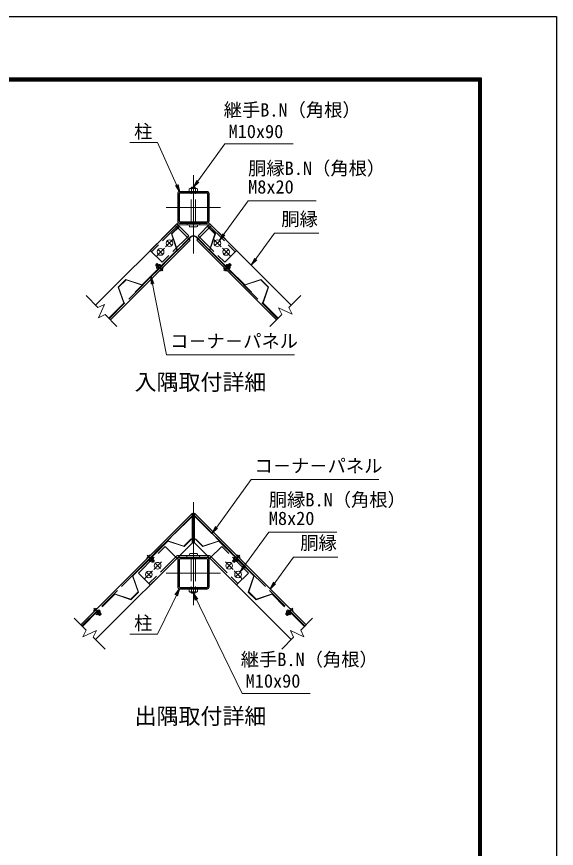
# Model space of a CAD drawing. Units: millimetres, scale not verified. Extents: x -6300 to 6300, y -4455 to 4455.
# Drawn here: x 3394 to 6300, y -26 to 4455 of the extents above; entities that cross this region are included whole.
import ezdxf
from ezdxf.enums import TextEntityAlignment as Align

# ---------------------------------------------------------------- set-up
doc = ezdxf.new("R2010")
doc.units = ezdxf.units.MM
doc.header["$LTSCALE"] = 20
doc.linetypes.add('DASHED', pattern=[7.5, 6, -1.5])
doc.linetypes.add('USER1', pattern=[50.8, 31.75, -6.35, 6.35, -6.35])
for name, color, linetype, lineweight in [('0-1_D-STR1', 1, 'Continuous', 25), ('0-2_D-BMK', 2, 'USER1', 13), ('0-3_D-STR3', 3, 'Continuous', 13), ('0-4_D-STR2', 7, 'Continuous', 13), ('0-5_0', 7, 'Continuous', 25), ('0-8_D-STR-TXT', 7, 'Continuous', 13), ('0-9_D-TTL-TXT', 7, 'Continuous', 25), ('0-A_D-TTL', 7, 'Continuous', 25)]:
    doc.layers.add(name, color=color, linetype=linetype, lineweight=lineweight)
doc.styles.add('ＭＳ ゴシック', font='')
doc.styles.get('ＭＳ ゴシック').set_extended_font_data('MS Gothic')

# ---------------------------------------------------------------- blocks, each defined once
blk = doc.blocks.new('_Open')
at = {"layer": '0-5_0'}
blk.add_line((-20, 3.333), (0, 0), dxfattribs=at)
blk.add_lwpolyline([(-20, -3.333), (0, 0), (-20, 0)], dxfattribs=at)

msp = doc.modelspace()

# ---------------------------------------------------------------- linework, layer by layer
at = {"layer": '0-1_D-STR1'}
for p, q in [((4261.65, 3501.55), (4261.65, 3353.5)), ((4268.85, 3499.66), (4268.85, 3355.39)), ((4420.05, 3511.9), (4272, 3511.9)), ((4418.16, 3504.7), (4273.9, 3504.7)), ((4423.2, 3355.39), (4423.2, 3499.66)), ((4430.4, 3353.5), (4430.4, 3501.55)), ((3819.27, 2900.77), (4248.93, 3330.42)), ((4328.48, 3250.87), (4248.93, 3330.42)), ((4272, 3343.15), (4420.05, 3343.15)), ((4273.9, 3350.35), (4418.16, 3350.35)), ((4363.58, 3250.87), (4443.13, 3330.42)), ((4872.61, 2900.94), (4443.13, 3330.42)), ((3898.91, 2821.31), (4328.48, 3250.87)), ((4793.15, 2821.31), (4363.58, 3250.87)), ((3739.81, 1178.73), (4340.4, 1779.32)), ((4340.4, 1620.22), (4340.4, 1779.32)), ((4952.25, 1178.73), (4351.65, 1779.32)), ((4351.65, 1620.22), (4351.65, 1779.32)), ((3819.27, 1099.09), (4340.4, 1620.22)), ((4872.78, 1099.09), (4351.65, 1620.22)), ((4261.65, 1531.12), (4261.65, 1383.07)), ((4268.85, 1529.23), (4268.85, 1384.97)), ((4420.05, 1541.47), (4272, 1541.47)), ((4418.16, 1534.27), (4273.9, 1534.27)), ((4423.2, 1384.97), (4423.2, 1529.23)), ((4430.4, 1383.07), (4430.4, 1531.12)), ((4272, 1372.72), (4420.05, 1372.72)), ((4273.9, 1379.92), (4418.16, 1379.92))]:
    msp.add_line(p, q, dxfattribs=at)
at = {"layer": '0-1_D-STR1', "linetype": 'DASHED'}
for p, q in [((3892.54, 2827.67), (4322.11, 3257.24)), ((4799.51, 2827.67), (4369.95, 3257.24)), ((3746.17, 1172.37), (4340.4, 1766.6)), ((4945.88, 1172.37), (4351.65, 1766.6))]:
    msp.add_line(p, q, dxfattribs=at)
at = {"layer": '0-1_D-STR1'}
for centre, radius, start, end in [((4272, 3501.55), 10.35, 90, 180), ((4273.9, 3499.66), 5.04, 90, 180), ((4418.16, 3499.66), 5.04, 0, 90), ((4420.05, 3501.55), 10.35, 0, 90), ((4272, 3353.5), 10.35, 180, 270), ((4273.9, 3355.39), 5.04, 180, 270), ((4418.16, 3355.39), 5.04, 270, 0), ((4420.05, 3353.5), 10.35, 270, 0), ((4272, 1531.12), 10.35, 90, 180), ((4273.9, 1529.23), 5.04, 90, 180), ((4418.16, 1529.23), 5.04, 0, 90), ((4420.05, 1531.12), 10.35, 0, 90), ((4272, 1383.07), 10.35, 180, 270), ((4273.9, 1384.97), 5.04, 180, 270), ((4418.16, 1384.97), 5.04, 270, 0), ((4420.05, 1383.07), 10.35, 270, 0)]:
    msp.add_arc(centre, radius, start, end, dxfattribs=at)
at = {"layer": '0-2_D-BMK'}
for p, q in [((4346.03, 3601.14), (4346.03, 3179.07)), ((4199.31, 3427.53), (4492.75, 3427.53)), ((4196.42, 3214.28), (4237.79, 3255.65)), ((4202.39, 3249.68), (4231.82, 3220.25)), ((4495.63, 3214.28), (4454.27, 3255.65)), ((4489.67, 3249.68), (4460.24, 3220.25)), ((4148.69, 3166.55), (4190.06, 3207.92)), ((4154.66, 3201.95), (4184.09, 3172.52)), ((4543.36, 3166.55), (4502, 3207.92)), ((4537.4, 3201.95), (4507.96, 3172.52)), ((4510.38, 3085.84), (4547.65, 3123.11)), ((4346.03, 1283.48), (4346.03, 1838.42)), ((4096.62, 1553.78), (4133.89, 1516.5)), ((4595.44, 1553.78), (4558.17, 1516.5)), ((4132.78, 1476.24), (4174.15, 1517.61)), ((4168.18, 1482.21), (4138.75, 1511.64)), ((4559.27, 1476.24), (4517.91, 1517.61)), ((4523.87, 1482.21), (4553.31, 1511.64)), ((4085.05, 1428.51), (4126.42, 1469.88)), ((4120.45, 1434.48), (4091.02, 1463.91)), ((4492.75, 1457.1), (4199.31, 1457.1)), ((4607, 1428.51), (4565.64, 1469.88)), ((4571.6, 1434.48), (4601.04, 1463.91)), ((3810.24, 1267.4), (3847.51, 1230.13)), ((4881.82, 1267.4), (4844.55, 1230.13))]:
    msp.add_line(p, q, dxfattribs=at)
at = {"layer": '0-3_D-STR3'}
for p, q in [((4368.11, 3511.9), (4323.95, 3511.9)), ((4364.59, 3529.9), (4327.47, 3529.9)), ((4334.78, 3532.15), (4337.03, 3535.53)), ((4334.78, 3529.9), (4334.78, 3532.15)), ((4334.78, 3532.15), (4357.28, 3532.15)), ((4334.99, 3511.9), (4334.99, 3527.87)), ((4337.03, 3535.53), (4355.03, 3535.53)), ((4337.03, 3529.9), (4337.03, 3535.53)), ((4355.03, 3529.9), (4355.03, 3535.53)), ((4355.03, 3535.53), (4357.28, 3532.15)), ((4357.07, 3511.9), (4357.07, 3527.87)), ((4357.28, 3531.03), (4357.28, 3532.15)), ((4320.52, 3274.74), (4256.88, 3338.38)), ((4267.94, 3343.15), (4424.11, 3343.15)), ((4267.94, 3333.03), (4424.11, 3333.03)), ((4312.77, 3333.03), (4312.77, 3343.15)), ((4326.9, 3321.78), (4365.15, 3321.78)), ((4371.54, 3274.74), (4435.18, 3338.38)), ((4380.9, 3333.03), (4380.9, 3343.15)), ((4163.01, 3085.41), (4182.1, 3104.5)), ((4165.68, 3120.2), (4163.49, 3119.62)), ((4182.74, 3103.87), (4182.1, 3104.5)), ((4509.32, 3103.87), (4509.95, 3104.5)), ((4529.05, 3085.41), (4509.95, 3104.5)), ((4526.38, 3120.2), (4528.57, 3119.62)), ((4163.65, 3084.77), (4163.01, 3085.41)), ((4528.41, 3084.77), (4529.05, 3085.41)), ((4095.55, 1535.75), (4096.19, 1535.11)), ((4096.19, 1535.11), (4115.28, 1554.2)), ((4114.65, 1554.84), (4115.28, 1554.2)), ((4428.31, 1551.6), (4263.75, 1551.6)), ((4428.31, 1541.47), (4263.75, 1541.47)), ((4365.15, 1562.85), (4326.9, 1562.85)), ((4577.41, 1554.84), (4576.78, 1554.2)), ((4595.87, 1535.11), (4576.78, 1554.2)), ((4596.5, 1535.75), (4595.87, 1535.11)), ((3809.81, 1248.73), (3828.9, 1267.82)), ((3828.27, 1268.46), (3828.9, 1267.82)), ((4863.79, 1268.46), (4863.15, 1267.82)), ((4882.25, 1248.73), (4863.15, 1267.82)), ((3809.18, 1249.37), (3809.81, 1248.73)), ((4882.88, 1249.37), (4882.25, 1248.73))]:
    msp.add_line(p, q, dxfattribs=at)
at = {"layer": '0-3_D-STR3', "linetype": 'DASHED'}
for p, q in [((4334.78, 3350.35), (4334.78, 3504.7)), ((4357.28, 3350.35), (4357.28, 3504.7)), ((4257.21, 3338.7), (4113.69, 3195.19)), ((4264.37, 3331.54), (4120.85, 3188.03)), ((4427.69, 3331.54), (4571.21, 3188.03)), ((4320.52, 3274.74), (4177.33, 3131.55)), ((4371.54, 3274.74), (4514.73, 3131.55)), ((4113.69, 3195.19), (4177.33, 3131.55)), ((4143.28, 3116.59), (4150.92, 3124.23)), ((4151.88, 3108), (4143.28, 3116.59)), ((4143.92, 3114.05), (4143.28, 3116.59)), ((4143.92, 3114.05), (4153.47, 3123.59)), ((4150.92, 3107.05), (4143.92, 3114.05)), ((4163.49, 3119.62), (4147.9, 3104.02)), ((4159.51, 3115.64), (4150.92, 3124.23)), ((4150.92, 3124.23), (4153.47, 3123.59)), ((4159.06, 3099.27), (4151.9, 3106.42)), ((4160.47, 3116.59), (4153.47, 3123.59)), ((4172.83, 3113.05), (4154.46, 3094.68)), ((4168.24, 3108.46), (4161.09, 3115.61)), ((4172.83, 3113.05), (4165.68, 3120.2)), ((4519.22, 3113.05), (4526.38, 3120.2)), ((4519.22, 3113.05), (4537.59, 3094.68)), ((4523.82, 3108.46), (4530.97, 3115.61)), ((4528.57, 3119.62), (4544.16, 3104.02)), ((4531.59, 3116.59), (4538.59, 3123.59)), ((4532.55, 3115.64), (4541.14, 3124.23)), ((4533, 3099.27), (4540.15, 3106.42)), ((4541.14, 3124.23), (4538.59, 3123.59)), ((4548.14, 3114.05), (4538.59, 3123.59)), ((4540.18, 3108), (4548.77, 3116.59)), ((4548.77, 3116.59), (4541.14, 3124.23)), ((4541.14, 3107.05), (4548.14, 3114.05)), ((4548.14, 3114.05), (4548.77, 3116.59)), ((4498.82, 1600.34), (4435.18, 1536.7)), ((4642.01, 1457.15), (4498.82, 1600.34)), ((4123.83, 1544.93), (4105.46, 1526.56)), ((4253.01, 1547.15), (4106.53, 1400.67)), ((4110.05, 1531.15), (4117.21, 1524)), ((4130.4, 1535.59), (4114.81, 1520)), ((4118.78, 1523.97), (4127.37, 1515.38)), ((4119.24, 1540.34), (4126.39, 1533.19)), ((4123.83, 1544.93), (4130.98, 1537.78)), ((4124.83, 1516.02), (4134.37, 1525.57)), ((4126.42, 1531.61), (4135.01, 1523.02)), ((4127.37, 1532.57), (4134.37, 1525.57)), ((4130.98, 1537.78), (4130.4, 1535.59)), ((4134.37, 1525.57), (4135.01, 1523.02)), ((4311.15, 1551.6), (4311.15, 1541.47)), ((4334.78, 1534.27), (4334.78, 1379.92)), ((4357.28, 1534.27), (4357.28, 1379.92)), ((4379.29, 1551.6), (4379.29, 1541.47)), ((4431.89, 1539.99), (4578.37, 1393.51)), ((4439.05, 1547.15), (4442.34, 1543.86)), ((4442.34, 1543.86), (4585.53, 1400.67)), ((4565.64, 1531.61), (4557.05, 1523.02)), ((4557.68, 1525.57), (4557.05, 1523.02)), ((4564.68, 1532.57), (4557.68, 1525.57)), ((4567.23, 1516.02), (4557.68, 1525.57)), ((4568.23, 1544.93), (4561.07, 1537.78)), ((4561.66, 1535.59), (4561.07, 1537.78)), ((4561.66, 1535.59), (4577.25, 1520)), ((4573.27, 1523.97), (4564.68, 1515.38)), ((4572.82, 1540.34), (4565.67, 1533.19)), ((4568.23, 1544.93), (4586.6, 1526.56)), ((4582, 1531.15), (4574.85, 1524)), ((4117.83, 1523.02), (4124.83, 1516.02)), ((4124.83, 1516.02), (4127.37, 1515.38)), ((4127.37, 1515.38), (4135.01, 1523.02)), ((4564.68, 1515.38), (4557.05, 1523.02)), ((4567.23, 1516.02), (4564.68, 1515.38)), ((4574.23, 1523.02), (4567.23, 1516.02)), ((4578.37, 1393.51), (4642.01, 1457.15)), ((4323.95, 1372.72), (4368.11, 1372.72)), ((4327.47, 1354.72), (4364.59, 1354.72)), ((4334.78, 1354.72), (4334.78, 1352.47)), ((4357.28, 1352.47), (4334.78, 1352.47)), ((4337.03, 1349.1), (4334.78, 1352.47)), ((4334.99, 1372.72), (4334.99, 1356.76)), ((4337.03, 1354.72), (4337.03, 1349.1)), ((4355.03, 1349.1), (4337.03, 1349.1)), ((4355.03, 1354.72), (4355.03, 1349.1)), ((4357.28, 1352.47), (4355.03, 1349.1)), ((4357.07, 1372.72), (4357.07, 1356.76)), ((4357.28, 1354.72), (4357.28, 1352.47)), ((3837.45, 1258.55), (3819.08, 1240.18)), ((3837.45, 1258.55), (3844.61, 1251.4)), ((4854.6, 1258.55), (4847.45, 1251.4)), ((4854.6, 1258.55), (4872.98, 1240.18)), ((3823.68, 1244.78), (3830.83, 1237.62)), ((3844.02, 1249.21), (3828.43, 1233.62)), ((3831.45, 1236.64), (3838.45, 1229.64)), ((3832.4, 1237.6), (3841, 1229)), ((3832.86, 1253.96), (3840.01, 1246.81)), ((3838.45, 1229.64), (3848, 1239.19)), ((3838.45, 1229.64), (3841, 1229)), ((3840.04, 1245.23), (3848.63, 1236.64)), ((3841, 1246.19), (3848, 1239.19)), ((3841, 1229), (3848.63, 1236.64)), ((3844.61, 1251.4), (3844.02, 1249.21)), ((3848, 1239.19), (3848.63, 1236.64)), ((4852.02, 1245.23), (4843.43, 1236.64)), ((4844.06, 1239.19), (4843.43, 1236.64)), ((4851.06, 1229), (4843.43, 1236.64)), ((4851.06, 1246.19), (4844.06, 1239.19)), ((4853.61, 1229.64), (4844.06, 1239.19)), ((4847.45, 1251.4), (4848.04, 1249.21)), ((4848.04, 1249.21), (4863.63, 1233.62)), ((4859.65, 1237.6), (4851.06, 1229)), ((4853.61, 1229.64), (4851.06, 1229)), ((4859.2, 1253.96), (4852.04, 1246.81)), ((4860.61, 1236.64), (4853.61, 1229.64)), ((4868.38, 1244.78), (4861.23, 1237.62))]:
    msp.add_line(p, q, dxfattribs=at)
at = {"layer": '0-3_D-STR3'}
for points in [[(4323.95, 3511.9), (4323.95, 3527.87), (4327.47, 3529.9)], [(4368.11, 3511.9), (4368.11, 3527.87), (4364.59, 3529.9)]]:
    msp.add_lwpolyline(points, dxfattribs=at)
at = {"layer": '0-3_D-STR3', "linetype": 'DASHED'}
for points in [[(4434.85, 3338.7), (4578.37, 3195.19), (4514.73, 3131.55)], [(4154.46, 3094.68), (4147.31, 3101.83), (4147.9, 3104.02)], [(4537.59, 3094.68), (4544.75, 3101.83), (4544.16, 3104.02)], [(4260.17, 1539.99), (4113.69, 1393.51), (4050.05, 1457.15), (4193.24, 1600.34), (4256.88, 1536.7)], [(4105.46, 1526.56), (4112.61, 1519.41), (4114.81, 1520)], [(4586.6, 1526.56), (4579.44, 1519.41), (4577.25, 1520)], [(4323.95, 1372.72), (4323.95, 1356.76), (4327.47, 1354.72)], [(4368.11, 1372.72), (4368.11, 1356.76), (4364.59, 1354.72)], [(3819.08, 1240.18), (3826.24, 1233.03), (3828.43, 1233.62)], [(4872.98, 1240.18), (4865.82, 1233.03), (4863.63, 1233.62)]]:
    msp.add_lwpolyline(points, dxfattribs=at)
at = {"layer": '0-3_D-STR3'}
for centre in [(4217.11, 3234.96), (4474.95, 3234.96), (4169.38, 3187.23), (4522.68, 3187.23), (4153.47, 1496.93), (4538.59, 1496.93), (4105.74, 1449.2), (4586.32, 1449.2)]:
    msp.add_circle(centre, 18, dxfattribs=at)
for centre, radius, start, end in [((4329.47, 3519.8), 9.78, 55.61587, 124.38413), ((4346.03, 3493.03), 36.54, 72.41211, 107.58789), ((4362.59, 3519.8), 9.78, 55.61587, 124.38413), ((4267.94, 3327.96), 15.19, 90, 135), ((4267.94, 3327.96), 5.06, 90, 135), ((4424.11, 3327.96), 15.19, 45, 90), ((4424.11, 3327.96), 5.06, 45, 90), ((4164.25, 3103.27), 18.5, 268.14261, 1.85739), ((4527.81, 3103.27), 18.5, 178.14261, 271.85739), ((4114.05, 1536.35), 18.5, 88.14261, 181.85739), ((4578.01, 1536.35), 18.5, 358.14261, 91.85739), ((3827.67, 1249.97), 18.5, 88.14261, 181.85739), ((4864.39, 1249.97), 18.5, 358.14261, 91.85739)]:
    msp.add_arc(centre, radius, start, end, dxfattribs=at)
at = {"layer": '0-3_D-STR3', "linetype": 'DASHED'}
for centre, radius, start, end in [((4152.96, 3100.77), 5.75, 100.61587, 169.38413), ((4170.99, 3096.53), 21.5, 117.41211, 152.58789), ((4166.74, 3114.55), 5.75, 100.61587, 169.38413), ((4525.32, 3114.55), 5.75, 10.61587, 79.38413), ((4521.07, 3096.53), 21.5, 27.41211, 62.58789), ((4539.09, 3100.77), 5.75, 10.61587, 79.38413), ((4111.55, 1525.06), 5.75, 280.61587, 349.38413), ((4107.31, 1543.08), 21.5, 297.41211, 332.58789), ((4125.33, 1538.84), 5.75, 280.61587, 349.38413), ((4263.75, 1536.41), 15.19, 90, 135), ((4263.75, 1536.41), 5.06, 90, 135), ((4428.31, 1536.41), 15.19, 45, 90), ((4428.31, 1536.41), 5.06, 45, 90), ((4566.73, 1538.84), 5.75, 190.61587, 259.38413), ((4584.75, 1543.08), 21.5, 207.41211, 242.58789), ((4580.5, 1525.06), 5.75, 190.61587, 259.38413), ((4329.47, 1364.83), 9.78, 235.61587, 304.38413), ((4346.03, 1391.59), 36.54, 252.41211, 287.58789), ((4362.59, 1364.83), 9.78, 235.61587, 304.38413), ((3825.18, 1238.68), 5.75, 280.61587, 349.38413), ((3820.93, 1256.71), 21.5, 297.41211, 332.58789), ((3838.95, 1252.46), 5.75, 280.61587, 349.38413), ((4853.1, 1252.46), 5.75, 190.61587, 259.38413), ((4871.13, 1256.71), 21.5, 207.41211, 242.58789), ((4866.88, 1238.68), 5.75, 190.61587, 259.38413)]:
    msp.add_arc(centre, radius, start, end, dxfattribs=at)
at = {"layer": '0-3_D-STR3'}
for centre, major_axis, start_param, end_param in [((4326.9, 3333.03), (0, -11.25), 4.712389, 6.2831853), ((4365.15, 3333.03), (0, -11.25), 6.2831853, 7.8539816), ((4326.9, 1551.6), (0, 11.25), 6.2831853, 7.8539816), ((4365.15, 1551.6), (0, 11.25), 4.712389, 6.2831853)]:
    msp.add_ellipse(centre, major_axis=major_axis, ratio=0.3, start_param=start_param, end_param=end_param, dxfattribs=at)
at = {"layer": '0-4_D-STR2', "linetype": 'DASHED'}
for p, q in [((4267.7, 3324.38), (4227.93, 3284.6)), ((4268.97, 3323.1), (4229.99, 3284.12)), ((4267.7, 3324.38), (4268.97, 3323.1)), ((4424.36, 3324.38), (4423.09, 3323.1)), ((4423.09, 3323.1), (4462.07, 3284.12)), ((4424.36, 3324.38), (4464.13, 3284.6)), ((4227.93, 3284.6), (4257.52, 3197.73)), ((4229.99, 3284.12), (4259.58, 3197.25)), ((4462.07, 3284.12), (4432.48, 3197.25)), ((4464.13, 3284.6), (4434.54, 3197.73)), ((4331.39, 3266.52), (4029.1, 2964.23)), ((4360.67, 3266.52), (4662.95, 2964.23)), ((4361.94, 3267.79), (4664.23, 2965.5)), ((4257.52, 3197.73), (4069.78, 3010)), ((4432.48, 3197.25), (4621.8, 3007.93)), ((4434.54, 3197.73), (4622.28, 3010)), ((3982.91, 3039.59), (3941.55, 2998.22)), ((3983.39, 3037.52), (3943.61, 2997.74)), ((3982.91, 3039.59), (4069.78, 3010)), ((3983.39, 3037.52), (4070.26, 3007.93)), ((4708.67, 3037.52), (4621.8, 3007.93)), ((4709.15, 3039.59), (4622.28, 3010)), ((4708.67, 3037.52), (4748.45, 2997.74)), ((4709.15, 3039.59), (4750.51, 2998.22)), ((3941.55, 2998.22), (3971.14, 2911.36)), ((3943.61, 2997.74), (3973.2, 2910.87)), ((4748.45, 2997.74), (4718.85, 2910.87)), ((4750.51, 2998.22), (4720.92, 2911.36)), ((3890, 2830.21), (3971.14, 2911.36)), ((3891.27, 2828.94), (3973.2, 2910.87)), ((4800.79, 2828.94), (4718.85, 2910.87)), ((4802.06, 2830.21), (4720.92, 2911.36)), ((4330.12, 1756.31), (4027.83, 1454.02)), ((4331.39, 1755.04), (4029.1, 1452.75)), ((4360.67, 1755.04), (4662.95, 1452.75)), ((4361.94, 1756.31), (4664.23, 1454.02)), ((4208.03, 1631.68), (4018.71, 1442.36)), ((4208.51, 1629.62), (4020.78, 1441.88)), ((4294.9, 1602.09), (4208.03, 1631.68)), ((4295.38, 1600.02), (4208.51, 1629.62)), ((4333.88, 1641.07), (4294.9, 1602.09)), ((4335.16, 1639.8), (4295.38, 1600.02)), ((4335.16, 1639.8), (4333.88, 1641.07)), ((4356.9, 1639.8), (4358.17, 1641.07)), ((4356.9, 1639.8), (4396.68, 1600.02)), ((4358.17, 1641.07), (4397.16, 1602.09)), ((4396.68, 1600.02), (4483.54, 1629.62)), ((4397.16, 1602.09), (4484.02, 1631.68)), ((4483.54, 1629.62), (4671.28, 1441.88)), ((4484.02, 1631.68), (4673.35, 1442.36)), ((4048.31, 1355.49), (4018.71, 1442.36)), ((4050.37, 1355.01), (4020.78, 1441.88)), ((4641.69, 1355.01), (4671.28, 1441.88)), ((4643.75, 1355.49), (4673.35, 1442.36)), ((3747.45, 1171.09), (3921.66, 1345.3)), ((4008.52, 1315.71), (3921.66, 1345.3)), ((4048.31, 1355.49), (4008.52, 1315.71)), ((4050.37, 1355.01), (4009, 1313.65)), ((4641.69, 1355.01), (4683.05, 1313.65)), ((4643.75, 1355.49), (4683.53, 1315.71)), ((4683.53, 1315.71), (4770.4, 1345.3)), ((4944.61, 1171.09), (4770.4, 1345.3)), ((3748.72, 1169.82), (3922.14, 1343.24)), ((4009, 1313.65), (3922.14, 1343.24)), ((4683.05, 1313.65), (4769.92, 1343.24)), ((4943.34, 1169.82), (4769.92, 1343.24))]:
    msp.add_line(p, q, dxfattribs=at)
msp.add_lwpolyline([(4330.12, 3267.79), (4027.83, 2965.5), (4029.1, 2964.23)], dxfattribs=at)
for radius in [22.5, 20.7]:
    msp.add_arc((4346.03, 3251.88), radius, 45, 135, dxfattribs=at)
at = {"layer": '0-8_D-STR-TXT'}
for p, q in [((4259.58, 3197.25), (4070.26, 3007.93)), ((4181.68, 3085.84), (4144.41, 3123.11)), ((4664.23, 2965.5), (4662.95, 2964.23)), ((3767.86, 2952.19), (3831.85, 2888.19)), ((4860.04, 2888.37), (4924.03, 2952.36)), ((3831.85, 2888.19), (3867.91, 2905.01)), ((3834.28, 2832.89), (3867.91, 2905.01)), ((4876.91, 2852.19), (4804.79, 2885.82)), ((4821.6, 2849.76), (4804.79, 2885.82)), ((4860.09, 2888.25), (4876.91, 2852.19)), ((3870.34, 2849.71), (3834.28, 2832.89)), ((3870.45, 2849.76), (3934.45, 2785.77)), ((4757.61, 2785.77), (4821.6, 2849.76)), ((4027.83, 1454.02), (4029.1, 1452.75)), ((4664.23, 1454.02), (4662.95, 1452.75)), ((3768.26, 1150.28), (3704.27, 1214.27)), ((4923.79, 1150.28), (4987.79, 1214.27)), ((3768.21, 1150.16), (3751.39, 1114.1)), ((3751.4, 1114.1), (3823.51, 1147.73)), ((3806.7, 1111.67), (3823.51, 1147.73)), ((4940.66, 1114.1), (4868.55, 1147.73)), ((4885.36, 1111.67), (4868.55, 1147.73)), ((4923.85, 1150.16), (4940.66, 1114.1)), ((3870.69, 1047.68), (3806.7, 1111.67)), ((4821.37, 1047.68), (4885.36, 1111.67))]:
    msp.add_line(p, q, dxfattribs=at)
for points in [[(4003.72, 3776.97), (4153.38, 3776.97), (4271.19, 3513.73)], [(4882.5, 3769.09), (4515.66, 3769.09), (4347.2, 3537.14)], [(5007.6, 3463.41), (4640.77, 3463.41), (4487.28, 3250.71)], [(5021.18, 3287.91), (4782.16, 3287.91), (4659.04, 3117.3)], [(4889.97, 2633.23), (4202.01, 2633.23), (4118.62, 3051.39)], [(5344.33, 1960.9), (4656.38, 1960.9), (4447.99, 1673.05)], [(5118.97, 1677.64), (4752.14, 1677.64), (4598.65, 1464.95)], [(5123.21, 1543.29), (4884.19, 1543.29), (4761.08, 1372.69)], [(4003.72, 1128.52), (4153.38, 1128.52), (4271.13, 1370.93)], [(4974.59, 808.52), (4607.76, 808.52), (4346.9, 1347.3)]]:
    msp.add_lwpolyline(points, dxfattribs=at)
for radius in [22.5, 20.7]:
    msp.add_arc((4346.03, 1740.4), radius, 45, 135, dxfattribs=at)
at = {"layer": '0-A_D-TTL', "color": 2}
msp.add_lwpolyline([(-6300, 4455), (6300, 4455), (6300, -4455), (-6300, -4455)], close=True, dxfattribs=at)
at = {"layer": '0-A_D-TTL'}
for points in [[(-5895, 4125), (5895, 4125), (5895, -4125), (-5895, -4125)], [(-5891.25, 4121.25), (5891.25, 4121.25), (5891.25, -4121.25), (-5891.25, -4121.25)], [(-5887.5, 4117.5), (5887.5, 4117.5), (5887.5, -4117.5), (-5887.5, -4117.5)], [(-5883.75, 4113.75), (5883.75, 4113.75), (5883.75, -4113.75), (-5883.75, -4113.75)], [(-5880, 4110), (5880, 4110), (5880, -4110), (-5880, -4110)]]:
    msp.add_lwpolyline(points, close=True, dxfattribs=at)

# ---------------------------------------------------------------- block references
at = {"layer": '0-8_D-STR-TXT', "xscale": 2, "yscale": 2}
for p, rotation in [((4272, 3511.9), 294.10981), ((4346.03, 3535.53), 234.01019), ((4486.11, 3249.09), 234.18441), ((4657.87, 3115.68), 234.18441), ((4118.23, 3053.35), 101.27823), ((4446.82, 1671.43), 234.09721), ((4597.48, 1463.32), 234.18441), ((4759.91, 1371.07), 234.18441), ((4272, 1372.72), 64.09131), ((4346.03, 1349.1), 115.83499)]:
    msp.add_blockref('_Open', p, dxfattribs=dict(at, rotation=rotation))

# ---------------------------------------------------------------- texts
at = {"layer": '0-8_D-STR-TXT', "style": 'ＭＳ ゴシック'}
for s, p in [('継手B.N（角根）', (4508.97, 3894.89)), ('柱', (4027.01, 3778.52)), ('M10x90', (4535.36, 3778.96)), ('胴縁B.N（角根）', (4640.77, 3580.54)), ('M8x20', (4640.77, 3480.4)), ('胴縁', (4819.19, 3306.81)), ('コ－ナ－パネル', (4220.46, 2649.5)), ('コ－ナ－パネル', (4674.83, 1977.17)), ('胴縁B.N（角根）', (4752.14, 1794.77)), ('M8x20', (4752.14, 1694.64)), ('胴縁', (4921.23, 1562.2)), ('柱', (4027.01, 1130.07)), ('継手B.N（角根）', (4601.07, 934.32)), ('M10x90', (4627.46, 818.39))]:
    msp.add_text(s, height=72.14, dxfattribs=at).set_placement(p, align=Align.BOTTOM_LEFT)
at = {"layer": '0-9_D-TTL-TXT', "style": 'ＭＳ ゴシック'}
for s, p in [('入隅取付詳細', (4029.38, 2416.76)), ('出隅取付詳細', (4029.38, 617.24))]:
    msp.add_text(s, height=86.66, dxfattribs=at).set_placement(p, align=Align.BOTTOM_LEFT)

doc.saveas('drawing.dxf')
